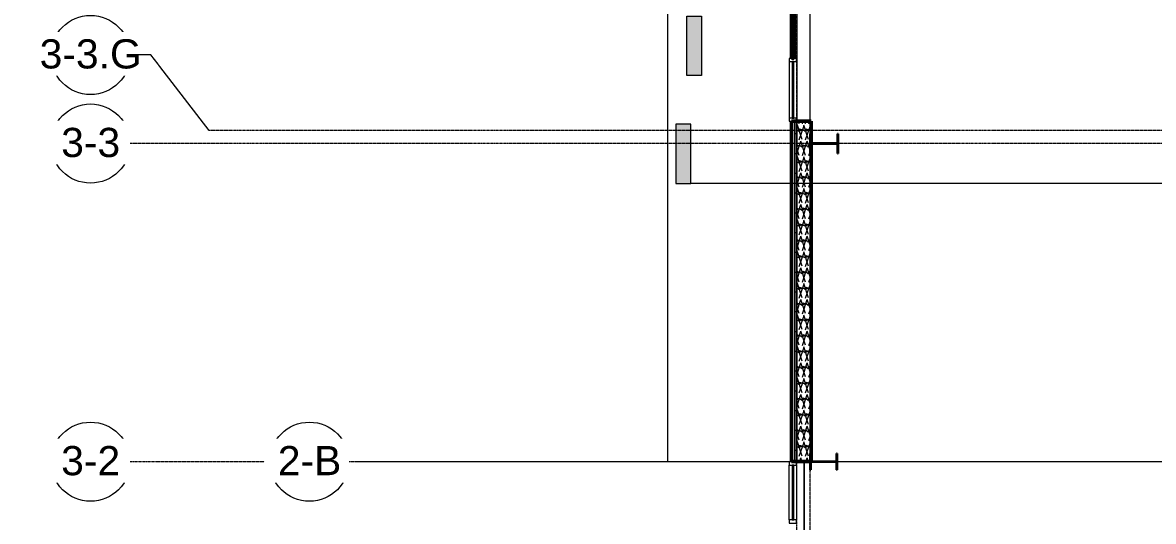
# Model space of a CAD drawing. Header units: inches. Extents: x 21592 to 24810, y -23179 to -20401.
# Drawn here: x 21592 to 22278, y -22579 to -22277 of the extents above; entities that cross this region are included whole.
import ezdxf

# ---------------------------------------------------------------- set-up
doc = ezdxf.new("R2010")
doc.units = ezdxf.units.IN
doc.header["$MEASUREMENT"] = 0
doc.linetypes.add('Grid Line 1_2_', pattern=[0.875, 0.5, -0.125, 0.125, -0.125])
for name, color, linetype, lineweight in [('A-FLOR', 192, 'Continuous', 13), ('A-GLAZ-CURT', 52, 'Continuous', 9), ('A-GLAZ-CWMG', 51, 'Continuous', 9), ('A-WALL', 113, 'Continuous', 13), ('A-WALL-PATT', 111, 'Continuous', 50), ('Conc', 7, 'Continuous', 9), ('G-ANNO-SYMB', 111, 'Continuous', 9), ('L-SITE-WALL', 31, 'Continuous', 13), ('S-BEAM', 12, 'Continuous', 9), ('S-COLS', 52, 'Continuous', 9), ('S-GRID', 1, 'Continuous', 9), ('S-GRID-IDEN', 1, 'Continuous', 9)]:
    doc.layers.add(name, color=color, linetype=linetype, lineweight=lineweight)
doc.styles.add('Arial', font='arial.ttf', dxfattribs={"height": 17.703593})

# ---------------------------------------------------------------- blocks, each defined once
blk = doc.blocks.new('Struct_Xcel_Sports Complex_rvt-1-Enlarged First Floor Plan _West_')
at = {"layer": 'A-FLOR', "color": 10}
blk.add_line((22066.14, -22613.05), (22066.14, -22542.93), dxfattribs=at)
at = {"layer": 'L-SITE-WALL', "color": 10}
for p, q in [((22058.14, -22298.37), (22058.14, -21722.68)), ((22058.14, -22543.18), (22058.14, -22336.55)), ((22066.14, -22542.93), (22066.14, -22613.05))]:
    blk.add_line(p, q, dxfattribs=at)
blk = doc.blocks.new('Girt_C - 8_D-1278968-Enlarged First Floor Plan _West_')
at = {"layer": 'S-BEAM'}
for p, q in [((22061.64, -21725.27), (22061.64, -22336.55)), ((22061.67, -21725.27), (22061.83, -21725.27)), ((22061.83, -21725.27), (22069.45, -21725.27)), ((22069.45, -21725.27), (22069.62, -21725.27)), ((22069.64, -21862.55), (22069.64, -21725.27)), ((22069.64, -22103.8), (22069.64, -21872.55)), ((22069.64, -22336.55), (22069.64, -22113.8))]:
    blk.add_line(p, q, dxfattribs=at)
blk = doc.blocks.new('W-Wide Flange-Column - B4_F-1278967-Enlarged First Floor Plan _West_')
at = {"layer": 'S-COLS'}
h = blk.add_hatch(dxfattribs=at)
h.set_pattern_fill('FP_11', color=256, style=0, pattern_type=2)
h.set_pattern_definition([(135, (-22543.053, -22077.89), (-9.503515, -9.503515), []), (135, (-22557.453, -22077.89), (-9.503515, -9.503515), [])])
h.paths.add_polyline_path([(5, -8.25), (5, -7.82), (0.84, -7.82), (0.35, -7.61), (0.14, -7.12), (0.14, 7.12), (0.35, 7.61), (0.84, 7.82), (5, 7.82), (5, 8.25), (-5, 8.25), (-5, 7.82), (-0.84, 7.82), (-0.35, 7.61), (-0.14, 7.12), (-0.14, -7.12), (-0.35, -7.61), (-0.84, -7.82), (-5, -7.82), (-5, -8.25)], flags=0)
at = {"layer": 'S-COLS', "lineweight": 30}
for p, q in [((5, 8.25), (-5, 8.25)), ((-5, 8.25), (-5, 7.82)), ((-5, 7.82), (-0.84, 7.82)), ((-0.14, 7.12), (-0.14, -7.12)), ((0.14, -7.12), (0.14, 7.12)), ((0.84, 7.82), (5, 7.82)), ((5, 7.82), (5, 8.25)), ((-0.84, -7.82), (-5, -7.82)), ((-5, -7.82), (-5, -8.25)), ((-5, -8.25), (5, -8.25)), ((5, -7.82), (0.84, -7.82)), ((5, -8.25), (5, -7.82))]:
    blk.add_line(p, q, dxfattribs=at)
for centre, start, end in [((-0.84, 7.12), 0, 90), ((0.84, 7.12), 90, 180), ((-0.84, -7.12), 270, 0), ((0.84, -7.12), 180, 270)]:
    blk.add_arc(centre, 0.691, start, end, dxfattribs=at)
blk = doc.blocks.new('Rectangular Mullion - Profile_Polycarbonate_Lower-1212627-Enlarged First Floor Plan _West_')
at = {"layer": 'A-GLAZ-CWMG'}
for p, q in [((22058.27, -21726.55), (22058.39, -21726.55)), ((22058.27, -22294.74), (22058.27, -21726.55)), ((22058.39, -21726.55), (22058.46, -21726.55)), ((22058.39, -22294.74), (22058.39, -21726.55)), ((22058.46, -21726.55), (22060.04, -21726.55)), ((22060.04, -22294.74), (22060.04, -21726.55)), ((22060.39, -22294.74), (22060.39, -21726.55)), ((22058.39, -22294.74), (22058.27, -22294.74)), ((22058.46, -22294.74), (22058.39, -22294.74)), ((22060.04, -22294.74), (22058.46, -22294.74)), ((22060.39, -22294.74), (22060.04, -22294.74))]:
    blk.add_line(p, q, dxfattribs=at)
blk = doc.blocks.new('Rectangular Mullion - Exterior 2_ x 4_5_-1142339-Enlarged First Floor Plan _West_')
at = {"layer": 'A-GLAZ-CWMG', "lineweight": 20}
for p, q in [((-2, 3), (0, 3)), ((-2, -1.5), (-2, 3)), ((0, 3), (0, -1.5)), ((0, -1.5), (-2, -1.5))]:
    blk.add_line(p, q, dxfattribs=at)
blk = doc.blocks.new('Rectangular Mullion - Exterior 2_ x 4_5_-1146635-Enlarged First Floor Plan _West_')
at = {"layer": 'A-GLAZ-CWMG', "lineweight": 20}
for p, q in [((0, 3), (-2, 3)), ((-2, 3), (-2, -1.5)), ((0, -1.5), (0, 3)), ((-2, -1.5), (0, -1.5))]:
    blk.add_line(p, q, dxfattribs=at)
blk = doc.blocks.new('System Panel - Exterior Glazing-1142345-Enlarged First Floor Plan _West_')
at = {"layer": 'A-GLAZ-CURT', "lineweight": 13}
for p, q in [((16.53125, 1.25), (-16.53125, 1.25)), ((-16.53125, 1.25), (-16.53125, 0.25)), ((-16.53125, 0.25), (16.53125, 0.25)), ((16.53125, 0.25), (16.53125, 1.25))]:
    blk.add_line(p, q, dxfattribs=at)
at = {"layer": 'A-GLAZ-CURT'}
for p, q in [((-16.53125, 0.25), (-16.53125, 1.25)), ((16.53125, 1.25), (-16.53125, 1.25)), ((-16.53125, 0.25), (16.53125, 0.25)), ((16.53125, 1.25), (16.53125, 0.25))]:
    blk.add_line(p, q, dxfattribs=at)
blk = doc.blocks.new('Rectangular Mullion - Exterior 2_ x 4_5_-1135311-Enlarged First Floor Plan _West_')
at = {"layer": 'A-GLAZ-CWMG'}
for p, q in [((22057.02, -22578.24), (22057.02, -22545.18)), ((22061.52, -22578.24), (22061.52, -22545.18))]:
    blk.add_line(p, q, dxfattribs=at)
blk = doc.blocks.new('Rectangular Mullion - Exterior 2_ x 4_5_-1142372-Enlarged First Floor Plan _West_')
at = {"layer": 'A-GLAZ-CWMG', "lineweight": 20}
for p, q in [((0, 1.5), (-2, 1.5)), ((-2, 1.5), (-2, -3)), ((0, -3), (0, 1.5)), ((-2, -3), (0, -3))]:
    blk.add_line(p, q, dxfattribs=at)
blk = doc.blocks.new('Rectangular Mullion - Exterior 2_ x 4_5_-827470-Enlarged First Floor Plan _West_')
at = {"layer": 'A-GLAZ-CWMG', "lineweight": 20}
for p, q in [((-1, 1.5), (1, 1.5)), ((-1, -3), (-1, 1.5)), ((1, 1.5), (1, -3)), ((1, -3), (-1, -3))]:
    blk.add_line(p, q, dxfattribs=at)
blk = doc.blocks.new('System Panel - Exterior Glazing-827433-Enlarged First Floor Plan _West_')
at = {"layer": 'A-GLAZ-CURT', "lineweight": 13}
for p, q in [((17.09375, -0.25), (-17.09375, -0.25)), ((-17.09375, -0.25), (-17.09375, -1.25)), ((-17.09375, -1.25), (17.09375, -1.25)), ((17.09375, -1.25), (17.09375, -0.25))]:
    blk.add_line(p, q, dxfattribs=at)
at = {"layer": 'A-GLAZ-CURT'}
for p, q in [((-17.09375, -1.25), (-17.09375, -0.25)), ((17.09375, -0.25), (-17.09375, -0.25)), ((-17.09375, -1.25), (17.09375, -1.25)), ((17.09375, -0.25), (17.09375, -1.25))]:
    blk.add_line(p, q, dxfattribs=at)
blk = doc.blocks.new('Rectangular Mullion - Exterior 2_ x 4_5_-V21-Enlarged First Floor Plan _West_')
at = {"layer": 'A-GLAZ-CWMG'}
for p, q in [((22057.02, -22300.37), (22057.02, -22334.55)), ((22061.52, -22300.37), (22061.52, -22334.55))]:
    blk.add_line(p, q, dxfattribs=at)
blk = doc.blocks.new('Grid - Grid Head - Circle-14747-Enlarged First Floor Plan _West_')
at = {"layer": 'S-GRID-IDEN'}
blk.add_circle((0, 0), 0.25, dxfattribs=at)
blk = doc.blocks.new('Section - 3_32_ x 3_8_-18514-Enlarged First Floor Plan _West_')
at = {"layer": 'G-ANNO-SYMB'}
blk.add_hatch(color=256, dxfattribs=at).paths.add_polyline_path([(0, 0.375), (0, 0), (-0.09375, 0), (-0.09375, 0.375)], flags=0)
for p, q in [((0, 0.375), (-0.09375, 0.375)), ((-0.09375, 0.375), (-0.09375, 0)), ((0, 0), (0, 0.375)), ((-0.09375, 0), (0, 0))]:
    blk.add_line(p, q, dxfattribs=at)

msp = doc.modelspace()

# ---------------------------------------------------------------- hatches: boundary and pattern name
at = {"layer": 'A-WALL-PATT', "lineweight": 9, "transparency": 33554649}
msp.add_hatch(color=256, dxfattribs=at).paths.add_polyline_path([(22058.4627, -22298.30281), (22060.0375, -22298.30281), (22060.0375, -21722.99031), (22058.4627, -21722.99031), (22058.4627, -22259.28274)], flags=0)
at = {"layer": 'A-WALL-PATT', "lineweight": 9}
h = msp.add_hatch(dxfattribs=at)
h.set_pattern_fill('FP_9', color=256, style=0, pattern_type=2)
h.set_pattern_definition([(0, (0, 0), (0, 12), []), (90, (0, 0), (-12, 7e-16), [])])
h.paths.add_polyline_path([(22060.14023, -22542.17781), (22061.14023, -22542.17781), (22061.14023, -22337.30281), (22060.14023, -22337.30281), (22060.14023, -22491.67847)], flags=0)
h = msp.add_hatch(dxfattribs=at)
h.set_pattern_fill('FP_7', color=256, style=0, pattern_type=2)
h.set_pattern_definition([(161.57, (0.48, 0.48), (-3.839953776, -1.544e-05), [0, -27.322, 3.034, 0]), (18.43, (-0.48, 0.48), (-3.839953776, 1.544e-05), [0, -27.322, 3.034, 0]), (108.43, (0.48, 0.48), (1.919622, -9.60052459), [9.106, -21.25]), (71.57, (-0.48, 0.48), (1.919622, 9.60052459), [9.106, -21.25])])
h.paths.add_polyline_path([(22061.64023, -22542.17781), (22069.64023, -22542.17781), (22069.64023, -22337.30281), (22061.64023, -22337.30281), (22061.64023, -22538.05281)], flags=0)
at = {"layer": 'S-COLS'}
h = msp.add_hatch(dxfattribs=at)
h.set_pattern_fill('FP_6', color=256, style=0, pattern_type=2)
h.set_pattern_definition([(45, (0, 0), (-9.503515, 9.503515), []), (45, (0, 14.4), (-9.503515, 9.503515), [])])
h.paths.add_polyline_path([(22070.07382, -22356.05281), (22070.07382, -22350.88875), (22070.27633, -22350.39985), (22070.76523, -22350.19734), (22085.51523, -22350.19734), (22086.00412, -22350.39985), (22086.20663, -22350.88875), (22086.20663, -22356.05281), (22086.64023, -22356.05281), (22086.64023, -22344.05281), (22086.20663, -22344.05281), (22086.20663, -22349.21687), (22086.00412, -22349.70577), (22085.51523, -22349.90828), (22070.76523, -22349.90828), (22070.27633, -22349.70577), (22070.07382, -22349.21687), (22070.07382, -22344.05281), (22069.64023, -22344.05281), (22069.64023, -22356.05281)], flags=0)

# ---------------------------------------------------------------- linework, layer by layer
at = {"layer": 'A-WALL', "lineweight": 50}
for p, q in [((22058.4627, -21722.99031), (22058.4627, -22298.30281)), ((22060.0375, -22298.30281), (22060.0375, -21722.99031)), ((22058.4627, -22298.30281), (22060.0375, -22298.30281))]:
    msp.add_line(p, q, dxfattribs=at)
at = {"layer": 'A-WALL'}
for p, q in [((22058.64023, -22336.55281), (22058.64023, -22542.92781)), ((22060.14023, -22336.55281), (22060.14023, -22542.92781)), ((22069.64023, -22337.30281), (22060.14023, -22337.30281)), ((22061.14023, -22337.30281), (22061.14023, -22542.17781)), ((22061.64023, -22337.30281), (22061.64023, -22542.17781)), ((22069.64023, -22337.30281), (22069.64023, -22538.05281)), ((22060.14023, -22542.17781), (22069.64023, -22542.17781))]:
    msp.add_line(p, q, dxfattribs=at)
at = {"layer": 'Conc'}
for p, q in [((21983.23523, -21722.92781), (21983.23523, -22542.92781)), ((21983.23523, -22542.92781), (22058.14023, -22542.92781))]:
    msp.add_line(p, q, dxfattribs=at)
at = {"layer": 'G-ANNO-SYMB'}
msp.add_line((24581.52474, -22374.35697), (21997.29287, -22374.35697), dxfattribs=at)
at = {"layer": 'L-SITE-WALL', "lineweight": 50}
for p, q in [((22070.39023, -22336.55281), (22058.32773, -22336.55281)), ((22058.32773, -22336.55281), (22058.32773, -22542.92781)), ((22070.39023, -22542.75295), (22070.39023, -22336.55281)), ((22058.32773, -22542.92781), (22069.64023, -22542.92781))]:
    msp.add_line(p, q, dxfattribs=at)
at = {"layer": 'S-COLS', "lineweight": 30}
for p, q in [((22070.07382, -22344.05281), (22069.64023, -22344.05281)), ((22069.64023, -22344.05281), (22069.64023, -22356.05281)), ((22070.07382, -22349.21687), (22070.07382, -22344.05281)), ((22086.64023, -22344.05281), (22086.20663, -22344.05281)), ((22086.20663, -22344.05281), (22086.20663, -22349.21687)), ((22086.64023, -22356.05281), (22086.64023, -22344.05281)), ((22070.07382, -22356.05281), (22070.07382, -22350.88875)), ((22085.51523, -22349.90828), (22070.76523, -22349.90828)), ((22070.76523, -22350.19734), (22085.51523, -22350.19734)), ((22086.20663, -22350.88875), (22086.20663, -22356.05281)), ((22069.64023, -22356.05281), (22070.07382, -22356.05281)), ((22086.20663, -22356.05281), (22086.64023, -22356.05281))]:
    msp.add_line(p, q, dxfattribs=at)
for centre, start, end in [((22070.76523, -22349.21687), 180, 270), ((22070.76523, -22350.88875), 90, 180), ((22085.51523, -22349.21687), 270, 0), ((22085.51523, -22350.88875), 0, 90)]:
    msp.add_arc(centre, 0.69141, start, end, dxfattribs=at)
at = {"layer": 'S-GRID', "linetype": 'Grid Line 1_2_'}
for p, q in [((22069.64023, -22972.85091), (22069.64023, -20633.37408)), ((22061.64023, -22893.46976), (22061.64023, -20681.37408)), ((22765.01217, -22342.05281), (21705.56096, -22342.05281))]:
    msp.add_line(p, q, dxfattribs=at)

# ---------------------------------------------------------------- block references
at = {"lineweight": 5}
msp.add_blockref('Struct_Xcel_Sports Complex_rvt-1-Enlarged First Floor Plan _West_', (0, 0), dxfattribs=at)
at = {"layer": 'A-GLAZ-CURT'}
for name, p, rotation in [('System Panel - Exterior Glazing-827433-Enlarged First Floor Plan _West_', (22058.51523, -22317.45906), 89.99999999996285), ('System Panel - Exterior Glazing-1142345-Enlarged First Floor Plan _West_', (22058.51523, -22561.70906), 270.0000000000001)]:
    msp.add_blockref(name, p, dxfattribs=dict(at, rotation=rotation))
at = {"layer": 'A-GLAZ-CWMG'}
for name in ['Rectangular Mullion - Profile_Polycarbonate_Lower-1212627-Enlarged First Floor Plan _West_', 'Rectangular Mullion - Exterior 2_ x 4_5_-V21-Enlarged First Floor Plan _West_', 'Rectangular Mullion - Exterior 2_ x 4_5_-1135311-Enlarged First Floor Plan _West_']:
    msp.add_blockref(name, (0, 0), dxfattribs=at)
at = {"layer": 'A-GLAZ-CWMG', "extrusion": (0, 0, -1)}
for name, p, rotation in [('Rectangular Mullion - Exterior 2_ x 4_5_-1142339-Enlarged First Floor Plan _West_', (-22058.51523, -22298.36531), 90.00000000003713), ('Rectangular Mullion - Exterior 2_ x 4_5_-827470-Enlarged First Floor Plan _West_', (-22058.51523, -22579.24031), 269.9999999999999)]:
    msp.add_blockref(name, p, dxfattribs=dict(at, rotation=rotation))
at = {"layer": 'A-GLAZ-CWMG'}
for name, p, rotation in [('Rectangular Mullion - Exterior 2_ x 4_5_-1146635-Enlarged First Floor Plan _West_', (22058.51523, -22336.55281), 269.9999999999629), ('Rectangular Mullion - Exterior 2_ x 4_5_-1142372-Enlarged First Floor Plan _West_', (22058.51523, -22543.17781), 90.00000000000006)]:
    msp.add_blockref(name, p, dxfattribs=dict(at, rotation=rotation))
at = {"layer": 'G-ANNO-SYMB', "extrusion": (0, 0, -1), "xscale": 95.99999999999994, "yscale": 95.99999999999994, "zscale": 95.99999999999994, "rotation": 180}
msp.add_blockref('Section - 3_32_ x 3_8_-18514-Enlarged First Floor Plan _West_', (-22003.89418, -22272.83309), dxfattribs=at)
at = {"layer": 'G-ANNO-SYMB', "xscale": 95.99999999999994, "yscale": 95.99999999999994, "zscale": 95.99999999999994}
msp.add_blockref('Section - 3_32_ x 3_8_-18514-Enlarged First Floor Plan _West_', (21997.29287, -22374.35697), dxfattribs=at)
at = {"layer": 'S-BEAM'}
msp.add_blockref('Girt_C - 8_D-1278968-Enlarged First Floor Plan _West_', (0, 0), dxfattribs=at)
at = {"layer": 'S-COLS', "rotation": 269.9999999999997}
msp.add_blockref('W-Wide Flange-Column - B4_F-1278967-Enlarged First Floor Plan _West_', (22077.89023, -22543.05281), dxfattribs=at)
at = {"layer": 'S-GRID-IDEN', "xscale": 95.99999999999994, "yscale": 95.99999999999994, "zscale": 95.99999999999994}
for p, rotation in [((21633.56096, -22296.32882), 89.99999999999986), ((21633.56096, -22350.05281), 89.99999999999986), ((21633.56096, -22543.05281), 89.99999999999984), ((21766.20666, -22543.05281), 89.99999999999979)]:
    msp.add_blockref('Grid - Grid Head - Circle-14747-Enlarged First Floor Plan _West_', p, dxfattribs=dict(at, rotation=rotation))

# ---------------------------------------------------------------- next in the draw order: texts
at = {"layer": 'S-GRID-IDEN', "char_height": 17.703593, "attachment_point": 2, "line_spacing_factor": 0.938532, "style": 'Arial', "bg_fill": 3, "box_fill_scale": 1.25, "bg_fill_color": 0, "bg_fill_transparency": 0}
for s, insert, width in [('3-3.G', (21633.65845, -22286.79907), 73.656), ('3-3', (21633.65845, -22340.52306), 42.552), ('3-2', (21633.65845, -22533.52306), 42.552)]:
    msp.add_mtext(s, dxfattribs=dict(at, insert=insert, width=width))

# ---------------------------------------------------------------- next in the draw order: linework, layer by layer
at = {"layer": 'S-GRID'}
for p, q in [((21670.09552, -22296.32882), (21657.56096, -22296.32882)), ((21705.56096, -22342.05281), (21670.09552, -22296.32882))]:
    msp.add_line(p, q, dxfattribs=at)
at = {"layer": 'S-GRID', "linetype": 'Grid Line 1_2_'}
for p, q in [((22765.01217, -22350.05281), (21657.56096, -22350.05281)), ((24479.10753, -22543.05281), (21657.56096, -22543.05281))]:
    msp.add_line(p, q, dxfattribs=at)

# ---------------------------------------------------------------- next in the draw order: texts
at = {"layer": 'S-GRID-IDEN', "insert": (21766.30415, -22533.52306), "char_height": 17.703593, "width": 45.792, "attachment_point": 2, "line_spacing_factor": 0.938532, "style": 'Arial', "bg_fill": 3, "box_fill_scale": 1.25, "bg_fill_color": 0, "bg_fill_transparency": 0}
msp.add_mtext('2-B', dxfattribs=at)

# ---------------------------------------------------------------- next in the draw order: linework, layer by layer
at = {"layer": 'S-GRID', "linetype": 'Grid Line 1_2_'}
msp.add_line((24588.97484, -22543.05281), (21790.20666, -22543.05281), dxfattribs=at)

doc.saveas('drawing.dxf')
